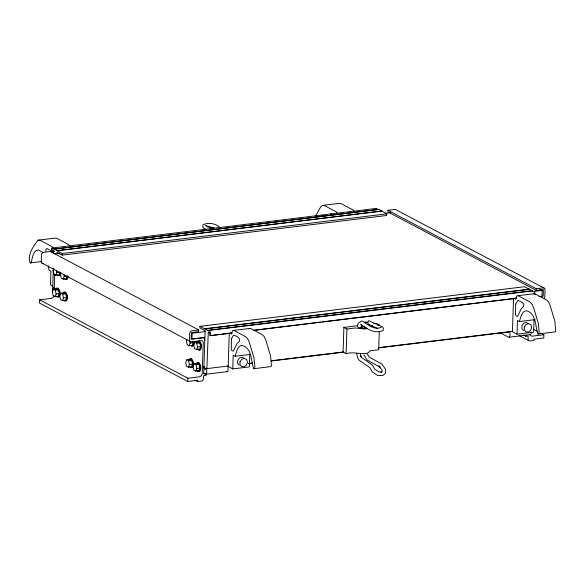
<?xml version="1.0" encoding="UTF-8"?>
<svg xmlns="http://www.w3.org/2000/svg" width="585" height="585" viewBox="0 0 585 585"><rect width="100%" height="100%" fill="white"/><g stroke="black" fill="none" stroke-linecap="round" stroke-linejoin="round"><path stroke-width="0.88" d="M361.077 328.068L361.384 324.602M53.981 295.476L53.176 297.348L51.531 298.365L39.619 299.82L39.517 303.089L187.748 381.493L197.576 380.287L197.533 381.588L201.679 381.084L202.915 380.316L203.521 378.912L203.631 375.658L206 375.373L206.044 374.071M53.352 268.376L52.73 287.096L53.871 287.703L54.273 289.224M54.193 289.166L54.697 273.846M60.189 272.339L59.246 275.535M57.228 250.607L381.756 210.973L386.722 213.869L386.67 215.499L62.134 255.133L62.193 253.51L54.273 249.049L51.626 248.259L51.626 251.813L54.551 251.594M67.567 276.244L66.624 279.44M68.16 276.171L67.216 279.367L65.264 279.593L64.401 278.555M187.748 381.493L187.851 378.224L39.619 299.82M193.547 341.464L193.452 344.236L192.56 346.049M194.14 341.391L194.044 344.163L193.152 345.976L191.2 346.203M187.851 378.224L199.763 376.769L201.408 375.745L202.213 373.873L203.258 342.327L202.739 341.07L201.547 340.594L191.185 341.859L189.993 341.391L41.762 262.987L41.242 261.722L41.476 254.57L42.091 253.166L43.319 252.398L50.427 251.528L198.659 329.933L198.608 331.556L191.383 332.646L191.171 339.066L203.119 337.808L204.311 338.284L204.808 340.199M535.026 294.869L534.727 292.098L524.46 286.723L199.924 326.357L199.873 327.988L205.123 330.759L203.697 373.705L205.276 373.515M228.625 365.961L206.871 368.623L208.289 332.214L209.759 332.989L210.234 335.702L231.989 333.048M229.269 333.296L228.172 366.488L232.764 368.916L249.342 366.89L249.766 354.137M232.764 368.916L233.218 355.249L235.141 356.265L250.848 354.349M357.325 325.757L343.892 327.403L343.073 352.126L346.108 353.728C353.45 351.3 360.901 354.941 368.206 352.923L370.334 350.773L378.678 349.75L379.292 331.205M346.108 353.728L346.927 329.004L343.892 327.403M362.013 328.704L362.13 325.172L362.795 325.523M346.927 329.004L355.27 327.988L364.243 328.909L364.367 326.225M544.196 298.131L544.803 296.727L545.037 289.568L544.518 288.303L396.286 209.905L395.094 209.43L387.987 210.3L387.935 211.924L536.167 290.328L543.377 289.655L543.165 296.076L539.194 296.763M534.032 319.41L533.608 332.163L517.023 334.189L517.476 320.529L519.4 321.545L535.114 319.629M540.672 333.033L543.896 334.737L543.787 337.998L533.959 339.205L533.915 340.507L529.769 341.011L528.577 340.543L528.058 339.278L528.16 336.024L525.798 336.309L525.835 335.008M536.167 290.328L536.218 288.697L387.987 210.3M539.743 289.166L542.163 290.445L541.973 296.302L539.253 296.632M357.581 326.233L358.02 323.322L362.078 320.858C367.585 324.47 374.188 330.554 381.252 327.308M51.831 251.923L52.262 249.693L53.732 250.468L53.513 253.502M235.141 356.265L236.596 351.461A17.287 8.183 83 0 1 241.971 345.435C252.318 348.002 250.76 361.099 253.693 368.726L270.987 366.583L271.433 365.552L270.606 355.936L265.831 340.09L264.23 336.624L262.182 334.613L250.373 328.368L233.795 330.393L232.545 330.686L231.492 334.086L231.002 332.77M519.4 321.545L520.855 316.741A17.287 8.183 83 0 1 526.237 310.715C536.584 313.282 535.026 326.379 537.951 334.006L555.253 331.856L555.699 330.832L554.865 321.216L550.097 305.37L548.489 301.904L546.441 299.893L534.639 293.648L518.054 295.674L516.804 295.966L515.758 299.366L515.261 298.043M53.864 268.508L53.074 270.548L53.908 274.27L55.78 275.257L58.858 274.87L59.904 272.149L56.825 272.537L55.78 275.257M53.41 289.297L52.365 292.025L53.198 295.739L55.07 296.734L58.149 296.346L59.195 293.619L58.361 289.904L56.489 288.91L53.41 289.297L55.282 290.292L58.361 289.904M60.979 273.093L60.452 274.453L61.286 278.167L63.158 279.162L66.237 278.774L67.282 276.047L64.204 276.434L63.158 279.162M55.07 296.734L56.116 294.006L55.282 290.292M60.789 293.202L59.743 295.93L60.577 299.644L62.449 300.631L65.527 300.244L66.573 297.524L65.739 293.809L63.867 292.814L60.789 293.202L62.661 294.196L65.739 293.809M62.449 300.631L63.494 297.911L62.661 294.196M186.915 339.702L186.388 341.062L187.222 344.777L189.094 345.772L192.172 345.384L193.218 342.656L192.882 341.172M189.094 345.772L190.14 343.044L189.642 340.814M186.725 359.812L185.679 362.532L186.505 366.254L188.385 367.241L191.463 366.853L192.502 364.126L191.675 360.411L189.803 359.424L186.725 359.812L188.597 360.799L191.675 360.411M194.812 342.24L193.767 344.967L194.6 348.682L196.472 349.669L199.551 349.282L200.596 346.561L199.763 342.839L197.891 341.852L194.812 342.24L196.684 343.227L199.763 342.839M188.385 367.241L189.423 364.521L188.597 360.799M196.472 349.669L197.518 346.949L196.684 343.227M194.103 363.709L193.057 366.437L193.884 370.151L195.763 371.146L198.841 370.758L199.887 368.031L199.054 364.316L197.182 363.322L194.103 363.709L195.975 364.704L199.054 364.316M195.763 371.146L196.809 368.418L195.975 364.704M315.637 215.909L320.587 207.112L322.357 205.437L338.942 203.412L341.055 203.595L352.857 209.839L354.042 211.419M54.193 249.225L378.809 209.408L381.756 210.973M508.899 331.329L508.467 332.2L507.765 331.732M60.738 273.656L59.838 275.469L57.886 275.689L57.023 274.65M55.517 289.546L56.116 288.339L58.069 288.112C60.357 290.314 60.847 294.262 59.129 296.939L57.176 297.165L56.306 296.127M56.109 289.473L56.708 288.266M58.537 297.012C60.255 294.335 59.765 290.379 57.476 288.186M62.895 293.451L63.494 292.244L65.447 292.017C67.736 294.211 68.226 298.167 66.507 300.844L64.555 301.07M65.915 300.917C67.633 298.24 67.143 294.284 64.855 292.09M196.918 342.488L197.518 341.282L198.878 341.128C201.167 343.322 201.657 347.278 199.938 349.954M188.831 360.06L189.43 358.846L191.375 358.627C193.672 360.821 194.161 364.777 192.436 367.446L190.491 367.673L189.62 366.634M191.843 367.519C193.569 364.85 193.079 360.894 190.783 358.693M199.222 371.424C200.947 368.747 200.458 364.799 198.161 362.598M210.234 335.702L210.19 331.732L199.924 326.357M69.783 246.146L68.591 244.559L56.789 238.314L54.683 238.132L38.098 240.157C33.469 245.861 26.91 255.243 30.303 262.914L41.645 261.524M513.988 298.182L513.535 298.577L512.431 331.761L517.023 334.189M376.162 208.618L378.722 209.584M380.85 372.55L382.188 371.526L382.056 370.378L378.956 365.837L380.016 367.168L367.08 360.024L363.826 354.861M366.488 327.849L363.724 328.185L359.402 327.71L357.874 326.905M321.15 215.675L322.796 215.236M249.13 328.66L250.373 328.368M533.388 293.941L534.639 293.648M253.693 368.726L254.409 368.608L254.906 366.846L254.022 357.961L249.247 342.115L247.645 338.649L245.598 336.638L233.795 330.393M537.951 334.006L538.668 333.881L539.165 332.126L538.288 323.242L533.513 307.396L531.911 303.929L529.856 301.918L518.054 295.674M330.474 213.839L332.616 214.563M30.303 262.914L31.02 262.819C32.489 258.702 32.321 253.612 36.065 250.614L38.53 249.963L43.129 252.61M56.116 294.006L59.195 293.619M63.494 297.911L66.573 297.524M190.14 343.044L193.218 342.656M197.518 346.949L200.596 346.561M189.423 364.521L192.502 364.126M196.809 368.418L199.887 368.031M51.926 248.025L376.462 208.384M54.273 249.049L378.809 209.408M57.14 250.782L381.676 211.141M54.281 253.773L59.721 253.108M385.237 213.349L390.678 212.684M62.193 253.51L386.722 213.869M204.911 328.719L529.44 289.085M204.977 328.975L529.513 289.334M198.659 329.933L191.551 330.803L190.322 331.563L189.708 332.967L189.474 340.126L189.993 341.391M536.218 288.697L543.326 287.835L544.518 288.303M207.858 330.284L532.394 290.643M207.931 330.54L532.46 290.899M205.766 331.534L192.165 333.194L191.975 339.051L204.67 337.501M532.196 291.666L542.163 290.445M210.03 335.6L220.004 334.379M221.817 334.159L231.784 332.938M254.453 330.174L320.624 322.086M322.437 321.867L473.828 303.374M475.642 303.154L516.431 298.174M253.744 330.386L516.635 298.277M367.504 324.514L369.296 324.295M373.778 323.746L376.462 323.417L379.497 325.026L377.83 325.231M371.153 326.042L372.82 325.838M364.243 328.909L367.555 328.499M248.566 363.526L252.193 363.08M271.228 360.755L343.753 351.899M378.202 347.695L512.365 331.307M248.749 363.76L252.376 363.314M271.418 360.989L343.936 352.133M378.385 347.929L508.921 331.98M206.015 374.246L227.331 371.643M509.228 337.216L530.544 334.613M543.896 334.737L531.992 336.192L530.398 335.563M196.809 362.751L198.754 362.524C201.05 364.726 201.54 368.674 199.814 371.351L197.869 371.577L196.999 370.539M207.668 226.995L209.92 226.87L214.139 227.806M381.917 371.943L378.839 371.95L374.7 369.15L372.411 365.062L361.515 357.442L360.477 355.87L360.989 356.894L360.323 353.296M322.357 205.437L324.47 205.62L336.273 211.865L337.457 213.445M38.098 240.157L40.204 240.34L52.014 246.585L53.198 248.172M41.762 262.987L42.954 263.462M377.866 328.602L368.389 324.148L367.453 322.459L368.733 320.653L382.553 326.913L383.387 328.317L383.138 330.437C375.139 334.276 366.766 329.026 360.572 324.178M212.786 228.735L205.664 225.305L206.542 226.322M206.176 229.547L203.763 228.384L202.936 227.002L202.834 224.852C208.501 221.927 215.682 223.587 220.333 227.675M528.569 323.593L526.339 322.423L523.729 323.242L521.966 325.669L521.864 328.558L523.487 330.569M244.311 358.312L242.073 357.142L239.47 357.961L237.7 360.389L237.605 363.278L239.221 365.289M533.425 329.194L537.454 331.329M523.378 335.029L525.798 336.309M518.91 335.424L528.577 340.543M509.118 331.286L509.966 331.944L509.959 335.307A2.706 1.28 83 0 1 508.562 337.216L499.751 332.558M56.891 252.362L62.134 255.133M51.421 250.906L46.822 248.471L45.827 249.407L45.966 251.309M52.789 286.065L50.493 284.844L50.946 271.184L49.023 270.168L48.248 265.773M206.871 368.623L205.723 368.016L205.24 369.077L204.37 368.499L203.931 366.554M203.704 373.384L205.342 374.254A2.706 1.28 83 0 0 206.746 372.345L206.746 368.981L205.905 368.323L205.255 369.237L204.553 368.769L203.931 366.634M195.119 380.308L197.533 381.588M199.47 341.055C201.759 343.249 202.249 347.205 200.531 349.881L198.578 350.108L197.708 349.062M198.3 348.989L199.171 350.035M197.591 370.466L198.461 371.504M227.85 366.049L228.062 369.735A2.706 1.28 83 0 1 226.666 371.643M367.336 353.874L369.179 357.062L382.042 364.162L385.552 369.31L385.515 373.391L382.707 375.541L377.742 375.563L372.272 371.855L369.976 367.753L359.124 360.17L357.53 357.749L356.762 353.596M54.251 289.37C53.82 286.058 51.465 288.186 52.606 290.818A2.706 1.28 83 0 0 52.745 292.215M63.706 274.204L64.204 276.434M56.328 270.307L56.825 272.537M531.275 332.704A2.706 1.28 83 0 1 529.878 334.613M231.426 338.89L231.265 349.42L231.733 350.393L233.291 351.219L236.888 343.622L239.316 341.23C240.808 337.633 236.494 336.397 234.08 335.176L233.298 335.483L231.426 338.89M240.062 361.64L239.967 364.528L241.583 366.539L244.164 366.722L246.49 365.003L247.477 362.173L246.673 359.563L244.435 358.393L241.824 359.212L240.062 361.64M515.685 304.171L515.524 314.701L515.992 315.673L517.549 316.5L521.147 308.902L523.582 306.511C525.074 302.913 520.752 301.677 518.339 300.456L517.564 300.756L515.685 304.171M524.321 326.92L524.226 329.808L525.849 331.819L528.423 332.002L530.749 330.276L531.743 327.454L530.931 324.843L528.701 323.673L526.091 324.492L524.321 326.92M364.974 322.086L364.492 322.671L368.075 322.693L367.19 322.094L364.974 322.086"/></g></svg>
